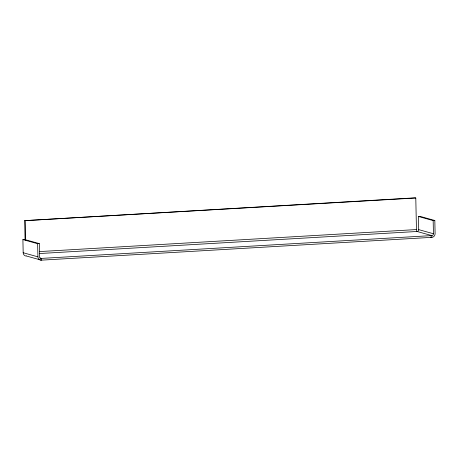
<?xml version="1.0" encoding="UTF-8"?>
<svg xmlns="http://www.w3.org/2000/svg" width="458" height="458" viewBox="0 0 458 458"><rect width="100%" height="100%" fill="white"/><g stroke="black" fill="none" stroke-linecap="round" stroke-linejoin="round"><path stroke-width="0.69" d="M25.058 239.591L24.658 220.653L415.2 197.839L415.79 198.005L416.454 229.567A1.763 0.584 86.7 0 0 417.078 231.485L431.814 235.595A1.763 1.655 -74.4 0 0 433.44 233.74L433.165 220.596L418.429 216.479L418.704 229.63A1.763 1.655 -74.4 0 1 417.078 231.485L39.388 253.543M24.658 220.653L415.79 198.005M26.266 255.845A3.527 1.162 86.7 0 0 26.575 256.051A3.527 3.309 -74.4 0 1 23.175 252.736L22.9 239.586L24.56 239.488L39.296 243.599L39.571 256.749A1.763 1.655 -74.4 0 0 41.272 258.409L41.306 260.161L431.848 237.347A3.527 3.309 -74.4 0 0 435.1 233.649L434.825 220.498L420.089 216.382L418.429 216.479M22.9 239.586L37.636 243.696L39.296 243.599M433.165 220.596L434.825 220.498M39.474 251.585L416.454 229.567M418.704 229.63L433.44 233.74M430.509 236.975L431.848 237.347L431.814 235.595L41.272 258.409L39.932 258.031M23.175 252.736L37.911 256.846A3.527 3.309 -74.4 0 0 41.306 260.161L27.245 256.234M37.636 243.696L37.911 256.846M25.247 220.819L25.659 240.456"/></g></svg>
